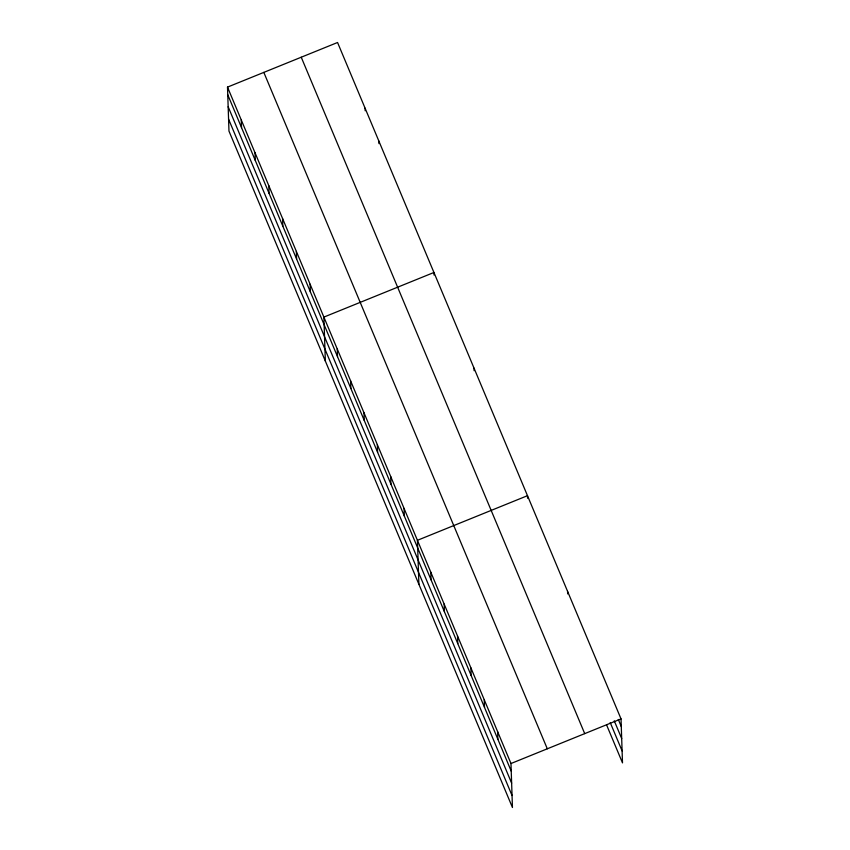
<?xml version="1.0" encoding="UTF-8"?>
<svg xmlns="http://www.w3.org/2000/svg" width="850" height="850" viewBox="0 0 850 850"><rect width="100%" height="100%" fill="white"/><g stroke="black" fill="none" stroke-linecap="round" stroke-linejoin="round"><path stroke-width="1.27" d="M227.502 87.114L510.978 763.523L512.444 807.5L228.969 131.091L227.502 87.114L337.556 42.5L621.031 718.909L622.497 762.886L606.656 725.093M510.978 763.523L621.031 718.909M618.322 719.472L621.286 726.559M614.263 720.832L621.69 738.544M610.215 722.553L622.094 750.901M301.24 57.226L584.715 733.624M263.819 72.388L547.304 748.797M227.758 94.764L511.233 771.173M228.161 106.749L511.636 783.158M228.565 119.106L512.04 795.515M567.577 591.356L567.662 593.906M527.574 498.238L527.489 495.688L417.435 540.303L418.891 584.29M497.622 731.638L497.866 739.277M474.034 368.146L474.119 370.696M484.256 699.741L484.511 707.391M470.889 667.856L471.144 675.506M457.523 635.97L457.778 643.62M434.031 275.028L433.946 272.478L323.882 317.092L325.348 361.069M444.157 604.084L444.412 611.734M430.801 572.199L431.056 579.838M404.069 508.417L404.324 516.067M390.703 476.531L390.957 484.181M378.866 141.058L378.951 143.607M377.347 444.646L377.591 452.296M365.096 108.205L365.181 110.755M363.981 412.76L364.236 420.399M350.614 380.864L350.869 388.514M337.248 348.978L337.503 356.628M310.123 284.24L310.367 291.89M296.353 251.387L296.608 259.038M282.582 218.524L282.837 226.174M268.812 185.672L269.067 193.322M255.042 152.819L255.298 160.469M241.273 119.967L241.528 127.617"/></g></svg>
